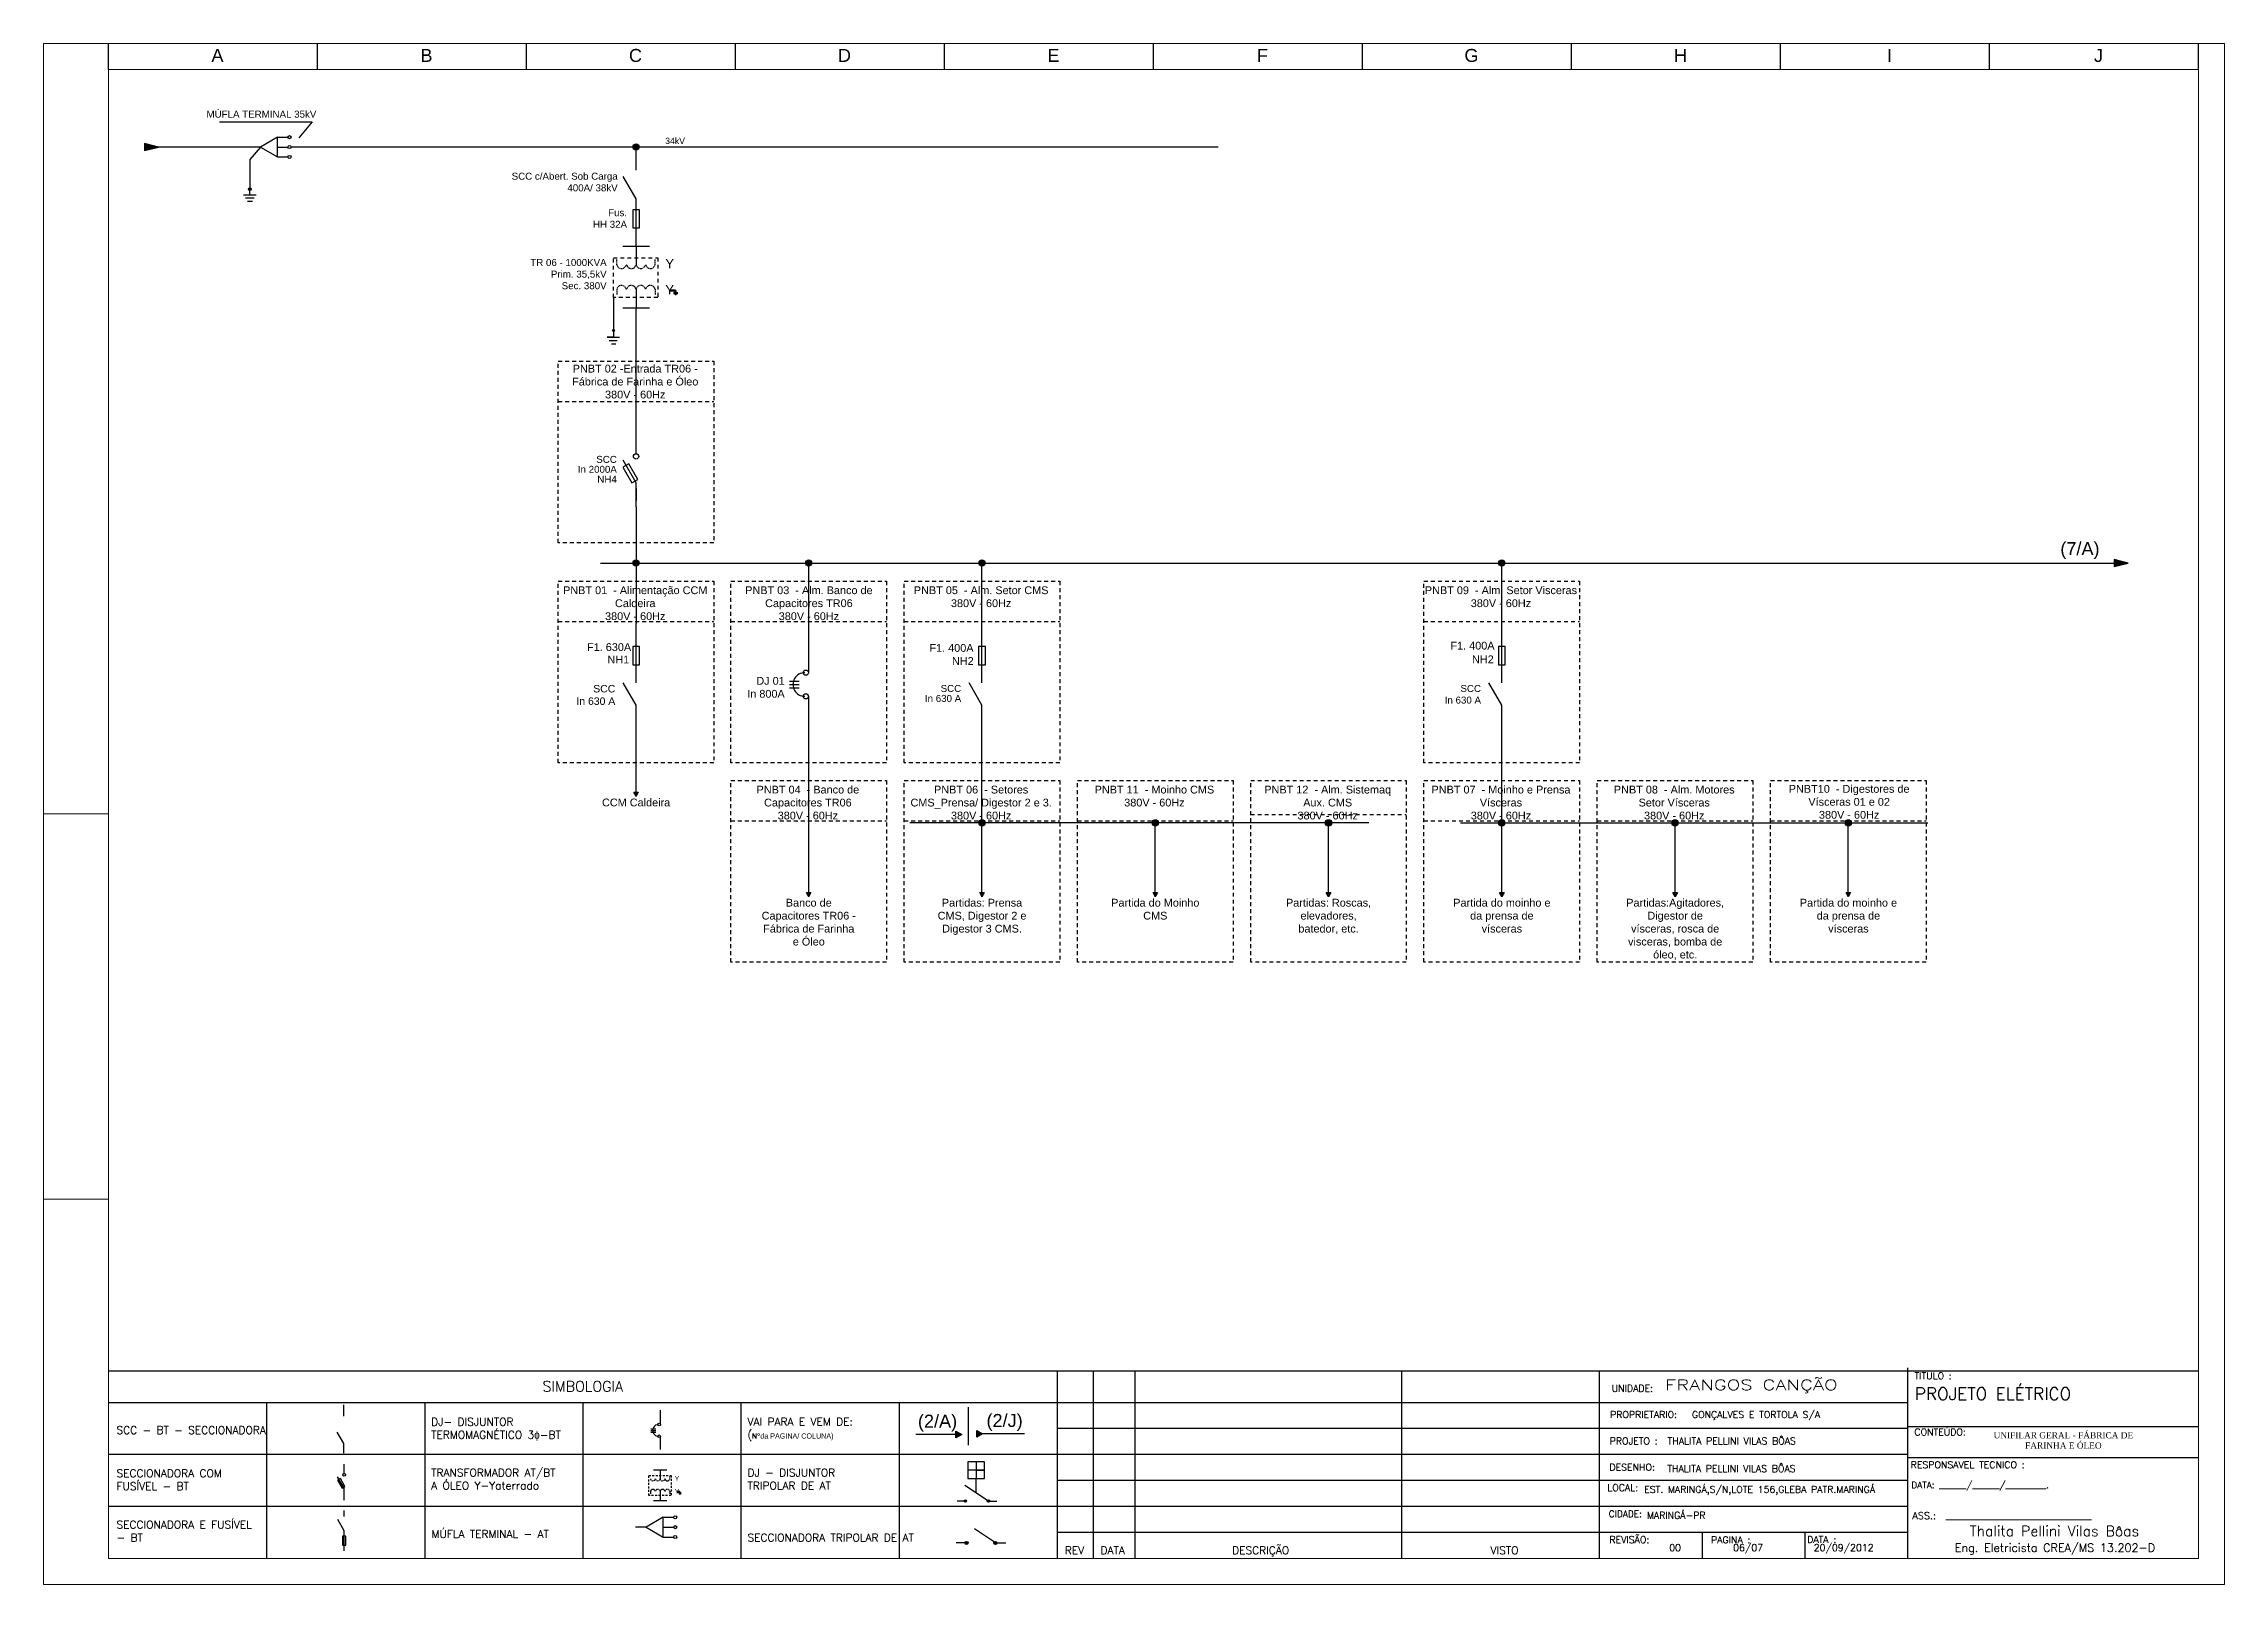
# Model space of a CAD drawing. Header units: millimetres. Extents: x 2138 to 3049, y 1106 to 2505.
# Drawn here: x 2628.5 to 3049, y 1456.9 to 1753.9 of the extents above; entities that cross this region are included whole.
import ezdxf

# ---------------------------------------------------------------- set-up
doc = ezdxf.new("R2010")
doc.units = ezdxf.units.MM
doc.linetypes.add('HIDDEN2', pattern=[0.1875, 0.125, -0.0625])
doc.linetypes.add('JIS_02_0.7', pattern=[1.35, 0.75, -0.6])
for name, color, linetype in [('ATER', 4, 'Continuous'), ('CARGA', 251, 'Continuous'), ('COMPONENTES', 7, 'Continuous'), ('DETALHES', 4, 'Continuous'), ('FORMATO', 18, 'Continuous'), ('linhas', 6, 'Continuous'), ('LUMINARIA', 5, 'Continuous'), ('PAINEL', 5, 'JIS_02_0.7'), ('REG200-290', 5, 'Continuous'), ('texto', 1, 'Continuous'), ('TIMBRE', 7, 'Continuous')]:
    doc.layers.add(name, color=color, linetype=linetype)
doc.layers.add('CARIMBO', color=6, linetype='Continuous', lineweight=15)
doc.styles.add('REGUA240', font='romans.shx', dxfattribs={"width": 1.4})
doc.styles.add('ROMANC', font='romanc', dxfattribs={"height": 0.3})
doc.styles.add('ROMANS', font='romans', dxfattribs={"height": 100})
doc.styles.get("Standard").update_dxf_attribs({"font": 'arial.ttf'})

# ---------------------------------------------------------------- blocks, each defined once
blk = doc.blocks.new('A$C221811D9')
at = {"layer": 'CARIMBO', "color": 7}
for p, q in [((0, 0), (0, 59.4)), ((2.5, 29.7), (0, 29.7)), ((2.5, 14.847), (0, 14.847))]:
    blk.add_line(p, q, dxfattribs=at)
at = {"layer": 'CARIMBO', "color": 12}
blk.add_line((2.5, 1), (2.5, 58.4), dxfattribs=at)
blk = doc.blocks.new('MÚFLA TERMINAL')
at = {"layer": 'linhas'}
for p, q in [((-2.6, 1.9), (-0.6, 1.9)), ((-2.6, 0), (-0.6, 0)), ((-5.9, -0.01), (-7.93, -0.01)), ((-2.6, -1.91), (-0.6, -1.91))]:
    blk.add_line(p, q, dxfattribs=at)
blk.add_lwpolyline([(-5.9, -0.01), (-2.6, -1.91), (-2.6, 1.9)], close=True, dxfattribs=at)
for centre in [(-0.3, 1.9), (-0.3, 0), (-0.3, -1.91)]:
    blk.add_circle(centre, 0.3, dxfattribs=at)
blk = doc.blocks.new('aterram')
at = {"layer": 'linhas'}
h = blk.add_hatch(color=256, dxfattribs=at)
edge = h.paths.add_edge_path()
edge.add_arc((0, 0), 0.2, 0, 360)
for p, q in [((0, -0.9), (0, 0)), ((-1, -0.9), (1, -0.9)), ((-0.7, -1.42), (0.7, -1.42)), ((-0.4, -1.95), (0.4, -1.95))]:
    blk.add_line(p, q, dxfattribs=at)
blk.add_circle((0, 0), 0.2, dxfattribs=at)
blk = doc.blocks.new('SCC')
at = {"layer": 'COMPONENTES'}
blk.add_line((0, 9.11), (-2.5, 13.44), dxfattribs=at)
at = {"layer": 'COMPONENTES', "color": 0}
blk.add_lwpolyline([(-0.65, 3.54), (0.65, 3.54), (0.65, 7.02), (-0.65, 7.02)], close=True, dxfattribs=at)
at = {"layer": 'linhas', "color": 6}
for p, q in [((0, 14.68), (0, 19.12)), ((0, 0), (0, 9.11))]:
    blk.add_line(p, q, dxfattribs=at)
blk = doc.blocks.new('aterr verm')
at = {"layer": 'texto'}
h = blk.add_hatch(color=256, dxfattribs=at)
edge = h.paths.add_edge_path()
edge.add_arc((0, 0), 0.2, 0, 360)
for p, q in [((0, -1.29), (-1.2, -1.29)), ((-1.2, -1.29), (1.2, -1.29)), ((-0.82, -1.91), (0.74, -1.91)), ((-0.39, -2.55), (0.47, -2.55)), ((0, -0.2), (0, -1.29))]:
    blk.add_line(p, q, dxfattribs=at)
blk.add_circle((0, 0), 0.2, dxfattribs=at)
blk = doc.blocks.new('Y aterrado')
at = {"layer": 'texto', "lineweight": 50}
for p, q in [((0, 0), (1.05, 0)), ((1.05, 0), (1.05, -0.5)), ((0.65, -0.5), (1.45, -0.5)), ((1.25, -0.6), (0.85, -0.6)), ((1.15, -0.7), (0.95, -0.7)), ((1.05, -0.6), (1.25, -0.6))]:
    blk.add_line(p, q, dxfattribs=at)
at = {"layer": 'texto', "color": 2, "char_height": 1.8, "attachment_point": 1}
for insert in [(-0.94, 6.08), (-0.94, 1.04)]:
    blk.add_mtext_dynamic_manual_height_columns('{\\C1;Y}', width=4.8042, gutter_width=12.5, heights=[0], dxfattribs=dict(at, insert=insert))
blk = doc.blocks.new('TRAFO OLEO Y YATERR')
at = {"layer": 'COMPONENTES', "color": 0, "linetype": 'HIDDEN2'}
for p, q in [((-0.53, 6.34), (-0.53, 7.37)), ((-0.53, 1.62), (-0.53, 0.59))]:
    blk.add_line(p, q, dxfattribs=at)
for centre, start, end in [((-1.44, 6.54), 192.4164, 347.5833), ((-1.44, 1.42), 12.4167, 167.5836)]:
    blk.add_arc(centre, 0.93, start, end, dxfattribs=at)
at = {"layer": 'linhas'}
for p, q in [((-6.76, 9.93), (-4.2, 9.93)), ((-4.2, 9.93), (-1.64, 9.93)), ((-4.2, 9.93), (-4.2, 6.34)), ((-4.2, 1.62), (-4.2, -1.97)), ((-6.76, -1.97), (-4.2, -1.97)), ((-4.2, -1.97), (-1.64, -1.97))]:
    blk.add_line(p, q, dxfattribs=at)
at = {"layer": 'LUMINARIA', "color": 0, "linetype": 'HIDDEN2'}
blk.add_line((-7.92, 1.62), (-7.92, 0.59), dxfattribs=at)
for centre, start, end in [((-7.01, 6.54), 192.4167, 347.5836), ((-5.11, 6.54), 192.4167, 347.5836), ((-3.29, 6.54), 192.4164, 347.5833), ((-7.01, 1.42), 12.4164, 167.5833), ((-5.11, 1.42), 12.4164, 167.5833), ((-3.29, 1.42), 12.4167, 167.5836)]:
    blk.add_arc(centre, 0.93, start, end, dxfattribs=at)
at = {"layer": 'texto', "linetype": 'JIS_02_0.7'}
blk.add_lwpolyline([(-8.58, 7.69), (0, 7.69), (0, 0), (-8.58, 0)], close=True, dxfattribs=at)
at = {"layer": 'texto'}
blk.add_blockref('Y aterrado', (2.38, 1.38), dxfattribs=at)
blk = doc.blocks.new('SCC F')
at = {"color": 2}
blk.add_circle((0, 9.74), 0.505, dxfattribs=at)
at = {"layer": 'ATER'}
blk.add_line((0, 4.67), (-2.5, 9), dxfattribs=at)
at = {"layer": 'COMPONENTES', "color": 0}
blk.add_lwpolyline([(-0.8, 4.66), (0.32, 5.31), (-1.42, 8.32), (-2.54, 7.67)], close=True, dxfattribs=at)
at = {"layer": 'linhas', "color": 6}
for p, q in [((0, 10.25), (0, 19.12)), ((0, 0), (0, 4.67))]:
    blk.add_line(p, q, dxfattribs=at)
blk = doc.blocks.new('SETA')
at = {"layer": 'CARGA'}
blk.add_hatch(color=256, dxfattribs=at).paths.add_polyline_path([(0.01, -0.75), (-0.42, 0), (0.44, 0)])
blk.add_lwpolyline([(0.01, -0.75), (-0.42, 0), (0.44, 0)], close=True, dxfattribs=at)
blk = doc.blocks.new('DJ tripolar')
at = {"layer": 'COMPONENTES'}
h = blk.add_hatch(color=256, dxfattribs=at)
edge = h.paths.add_edge_path()
edge.add_arc((2, 0), 0.3, 0, 360)
h = blk.add_hatch(color=256, dxfattribs=at)
edge = h.paths.add_edge_path()
edge.add_arc((7.58, 0), 0.3, 0, 360)
at = {"layer": 'CARGA'}
blk.add_line((7.58, 0), (1.84, 3.71), dxfattribs=at)
at = {"layer": 'COMPONENTES'}
for centre in [(2, 0), (7.58, 0)]:
    blk.add_circle(centre, 0.3, dxfattribs=at)
at = {"layer": 'FORMATO'}
for p, q in [((6.61, 7.41), (2.61, 7.41)), ((4.61, 9.41), (4.61, 5.41)), ((4.61, 7.41), (6.61, 7.41)), ((4.61, 1.92), (4.61, 5.41))]:
    blk.add_line(p, q, dxfattribs=at)
blk.add_lwpolyline([(2.61, 5.41), (6.61, 5.41), (6.61, 9.41), (2.61, 9.41)], close=True, dxfattribs=at)
at = {"layer": 'linhas'}
for p, q in [((1.7, 0), (0, 0)), ((7.88, 0), (9.58, 0))]:
    blk.add_line(p, q, dxfattribs=at)

msp = doc.modelspace()

# ---------------------------------------------------------------- hatches: boundary and pattern name
at = {"layer": 'COMPONENTES'}
h = msp.add_hatch(color=256, dxfattribs=at)
edge = h.paths.add_edge_path()
edge.add_arc((2806.47, 1464.88), 0.3, 0, 360)
h = msp.add_hatch(color=256, dxfattribs=at)
edge = h.paths.add_edge_path()
edge.add_arc((2812.05, 1464.88), 0.3, 0, 360)
at = {"layer": 'linhas'}
for points in [[(2650.7, 1733.96), (2648, 1734.63), (2648, 1733.28)], [(3030.47, 1653.75), (3027.77, 1654.43), (3027.77, 1653.08)], [(2805.55, 1485.77), (2804.42, 1485.12), (2804.42, 1486.42)], [(2809.57, 1485.9), (2808.45, 1485.25), (2808.45, 1486.55)]]:
    msp.add_hatch(color=256, dxfattribs=at).paths.add_polyline_path(points)
h = msp.add_hatch(color=256, dxfattribs=at)
edge = h.paths.add_edge_path()
edge.add_arc((2742.76, 1733.96), 0.6, 0, 360)
h = msp.add_hatch(color=256, dxfattribs=at)
edge = h.paths.add_edge_path()
edge.add_arc((2742.76, 1653.75), 0.6, 0, 360)
h = msp.add_hatch(color=256, dxfattribs=at)
edge = h.paths.add_edge_path()
edge.add_arc((2776.05, 1653.75), 0.6, 0, 360)
h = msp.add_hatch(color=256, dxfattribs=at)
edge = h.paths.add_edge_path()
edge.add_arc((2809.46, 1653.75), 0.6, 0, 360)
h = msp.add_hatch(color=256, dxfattribs=at)
edge = h.paths.add_edge_path()
edge.add_arc((2909.69, 1653.75), 0.6, 0, 360)
h = msp.add_hatch(color=256, dxfattribs=at)
edge = h.paths.add_edge_path()
edge.add_arc((2809.46, 1603.69), 0.6, 0, 360)
h = msp.add_hatch(color=256, dxfattribs=at)
edge = h.paths.add_edge_path()
edge.add_arc((2842.87, 1603.69), 0.6, 0, 360)
h = msp.add_hatch(color=256, dxfattribs=at)
edge = h.paths.add_edge_path()
edge.add_arc((2876.28, 1603.69), 0.6, 0, 360)
h = msp.add_hatch(color=256, dxfattribs=at)
edge = h.paths.add_edge_path()
edge.add_arc((2909.69, 1603.69), 0.6, 0, 360)
h = msp.add_hatch(color=256, dxfattribs=at)
edge = h.paths.add_edge_path()
edge.add_arc((2943.1, 1603.69), 0.6, 0, 360)
h = msp.add_hatch(color=256, dxfattribs=at)
edge = h.paths.add_edge_path()
edge.add_arc((2976.51, 1603.69), 0.6, 0, 360)

# ---------------------------------------------------------------- linework, layer by layer
at = {"color": 6}
for p, q in [((2772.36, 1630.99), (2774.2, 1630.99)), ((2772.36, 1630.35), (2774.2, 1630.35)), ((2772.36, 1629.71), (2774.2, 1629.71)), ((2745.63, 1486.89), (2746.55, 1486.89)), ((2745.63, 1486.57), (2746.55, 1486.57)), ((2745.63, 1486.25), (2746.55, 1486.25))]:
    msp.add_line(p, q, dxfattribs=at)
at = {"color": 2}
for centre, radius in [((2775.49, 1632.63), 0.505), ((2775.49, 1628.06), 0.505), ((2747.2, 1487.71), 0.253), ((2747.2, 1485.43), 0.253), ((2686.47, 1477.99), 0.253)]:
    msp.add_circle(centre, radius, dxfattribs=at)
at = {"color": 4}
for centre, radius in [((2775.29, 1630.35), 2.28), ((2747.1, 1486.57), 1.14)]:
    msp.add_arc(centre, radius, 89.8656, 270.134, dxfattribs=at)
at = {"layer": 'ATER'}
msp.add_line((2686.47, 1475.46), (2685.22, 1477.62), dxfattribs=at)
at = {"layer": 'CARGA'}
msp.add_line((2812.05, 1464.88), (2808, 1467.57), dxfattribs=at)
at = {"layer": 'CARIMBO', "color": 7}
for p, q in [((3049.02, 1753.89), (2628.52, 1753.89)), ((3049.02, 1753.89), (3049.02, 1456.89)), ((3049.02, 1456.89), (2628.52, 1456.89))]:
    msp.add_line(p, q, dxfattribs=at)
at = {"layer": 'CARIMBO', "color": 12}
for p, q in [((3044.02, 1748.89), (2641.02, 1748.89)), ((3044.02, 1748.89), (3044.02, 1461.89)), ((3044.02, 1461.89), (2641.02, 1461.89))]:
    msp.add_line(p, q, dxfattribs=at)
at = {"layer": 'COMPONENTES'}
for p, q in [((2742.76, 1626.36), (2740.26, 1630.69)), ((2809.46, 1626.36), (2806.96, 1630.69)), ((2909.69, 1626.36), (2907.19, 1630.69)), ((2686.39, 1484.05), (2685.14, 1486.21)), ((2686.49, 1467.2), (2685.24, 1469.37))]:
    msp.add_line(p, q, dxfattribs=at)
at = {"layer": 'COMPONENTES', "color": 0}
for points in [[(2742.12, 1634.17), (2743.41, 1634.17), (2743.41, 1637.65), (2742.12, 1637.65)], [(2808.82, 1634.17), (2810.11, 1634.17), (2810.11, 1637.65), (2808.82, 1637.65)], [(2909.05, 1634.17), (2910.34, 1634.17), (2910.34, 1637.65), (2909.05, 1637.65)], [(2686.07, 1475.46), (2686.63, 1475.78), (2685.76, 1477.29), (2685.2, 1476.96)], [(2686.17, 1464.42), (2686.81, 1464.42), (2686.81, 1466.16), (2686.17, 1466.16)]]:
    msp.add_lwpolyline(points, close=True, dxfattribs=at)
at = {"layer": 'COMPONENTES'}
for centre in [(2806.47, 1464.88), (2812.05, 1464.88)]:
    msp.add_circle(centre, 0.3, dxfattribs=at)
at = {"layer": 'DETALHES', "color": 7}
for p, q in [((2823.98, 1498.06), (2823.98, 1461.89)), ((2641.02, 1491.97), (2823.98, 1491.97)), ((2671.52, 1491.97), (2671.52, 1461.89)), ((2702.01, 1491.97), (2702.01, 1461.89)), ((2732.5, 1491.97), (2732.5, 1461.89)), ((2762.99, 1491.97), (2762.99, 1461.89)), ((2793.49, 1491.97), (2793.49, 1461.89)), ((2641.02, 1481.97), (2823.98, 1481.97)), ((2641.02, 1471.97), (2823.98, 1471.97))]:
    msp.add_line(p, q, dxfattribs=at)
at = {"layer": 'FORMATO'}
for p, q in [((2641.02, 1498.06), (2823.98, 1498.06)), ((2928.52, 1498.06), (3044.02, 1498.06)), ((2987.92, 1498.61), (2987.92, 1461.89)), ((2928.52, 1491.97), (2987.92, 1491.97)), ((2928.52, 1486.97), (2987.92, 1486.97)), ((2987.92, 1487.3), (3044.02, 1487.3)), ((2928.52, 1481.97), (2987.92, 1481.97)), ((2987.92, 1481.36), (3044.02, 1481.36)), ((2928.52, 1476.97), (2987.92, 1476.97)), ((2928.52, 1471.97), (2987.92, 1471.97)), ((2928.52, 1466.97), (2987.92, 1466.97)), ((2948.32, 1466.97), (2948.32, 1461.89)), ((2968.12, 1466.97), (2968.12, 1461.89))]:
    msp.add_line(p, q, dxfattribs=at)
at = {"layer": 'FORMATO', "color": 12}
msp.add_line((2928.52, 1461.89), (2928.52, 1498.06), dxfattribs=at)
at = {"layer": 'linhas', "color": 7}
for p, q in [((2641.02, 1748.89), (2641.02, 1753.89)), ((2641.02, 1748.89), (2641.02, 1753.89)), ((2681.32, 1748.89), (2681.32, 1753.89)), ((2681.32, 1748.89), (2681.32, 1753.89)), ((2721.62, 1748.89), (2721.62, 1753.89)), ((2761.92, 1748.89), (2761.92, 1753.89)), ((2802.22, 1748.89), (2802.22, 1753.89)), ((2842.52, 1748.89), (2842.52, 1753.89)), ((2882.82, 1748.89), (2882.82, 1753.89)), ((2923.12, 1748.89), (2923.12, 1753.89)), ((2963.42, 1748.89), (2963.42, 1753.89)), ((3003.72, 1748.89), (3003.72, 1753.89)), ((3044.02, 1748.89), (3044.02, 1753.89)), ((2806.88, 1483.74), (2806.88, 1491.05))]:
    msp.add_line(p, q, dxfattribs=at)
at = {"layer": 'linhas', "lineweight": 30}
msp.add_line((2668.3, 1733.96), (2650.7, 1733.96), dxfattribs=at)
at = {"layer": 'linhas'}
for p, q in [((2670.33, 1733.96), (2668.29, 1731.58)), ((2855, 1733.96), (2676.23, 1733.96)), ((2668.29, 1731.58), (2668.29, 1725.84)), ((2742.76, 1683.7), (2742.76, 1702.95)), ((2742.76, 1668.12), (2742.76, 1665.79)), ((2742.76, 1664.58), (2742.76, 1642.08)), ((2735.93, 1653.75), (3027.77, 1653.75)), ((2742.76, 1609.58), (2742.76, 1622.96)), ((2776.05, 1609.58), (2776.05, 1622.96)), ((2809.46, 1609.58), (2809.46, 1622.96)), ((2909.69, 1603.69), (2909.69, 1622.96)), ((2776.05, 1590.26), (2776.05, 1611.24)), ((2809.46, 1590.26), (2809.46, 1611.24)), ((2742.76, 1608.76), (2742.76, 1608.83)), ((2884.04, 1603.69), (2795.56, 1603.69)), ((2842.87, 1590.26), (2842.87, 1604.29)), ((2876.28, 1590.26), (2876.28, 1604.29)), ((2901.76, 1603.69), (2991.81, 1603.69)), ((2909.69, 1590.26), (2909.69, 1604.29)), ((2943.1, 1590.26), (2943.1, 1603.69)), ((2976.51, 1590.26), (2976.51, 1604.29)), ((2776.05, 1589.44), (2776.05, 1589.51)), ((2809.46, 1589.44), (2809.46, 1589.51)), ((2842.87, 1589.44), (2842.87, 1589.51)), ((2876.28, 1589.44), (2876.28, 1589.51)), ((2909.69, 1589.44), (2909.69, 1589.51)), ((2943.1, 1589.44), (2943.1, 1589.51)), ((2976.51, 1589.44), (2976.51, 1589.51)), ((2804.8, 1485.77), (2796.7, 1485.77)), ((2817.67, 1485.9), (2809.57, 1485.9)), ((2806.17, 1464.88), (2804.47, 1464.88)), ((2812.35, 1464.88), (2814.05, 1464.88))]:
    msp.add_line(p, q, dxfattribs=at)
at = {"layer": 'linhas', "color": 6}
for p, q in [((2776.05, 1632.7), (2776.05, 1653.15)), ((2809.46, 1630.7), (2809.46, 1653.15)), ((2909.69, 1630.7), (2909.69, 1653.15)), ((2742.76, 1630.7), (2742.76, 1642.08)), ((2776.05, 1622.96), (2776.05, 1628.06)), ((2742.76, 1622.96), (2742.76, 1626.36)), ((2809.46, 1622.96), (2809.46, 1626.36)), ((2909.69, 1622.96), (2909.69, 1626.36)), ((2686.39, 1489.28), (2686.39, 1491.5)), ((2747.48, 1487.75), (2747.48, 1490.45)), ((2747.48, 1482.88), (2747.48, 1485.43)), ((2686.39, 1482.21), (2686.39, 1484.05)), ((2686.47, 1478.25), (2686.47, 1480.04)), ((2686.47, 1473.12), (2686.47, 1475.46)), ((2686.49, 1469.99), (2686.49, 1471.13)), ((2686.49, 1463.35), (2686.49, 1467.2))]:
    msp.add_line(p, q, dxfattribs=at)
at = {"layer": 'linhas'}
for points in [[(2648, 1733.28), (2650.7, 1733.96), (2648, 1734.63), (2648, 1733.28)], [(3027.77, 1653.08), (3030.47, 1653.75), (3027.77, 1654.43), (3027.77, 1653.08)]]:
    msp.add_lwpolyline(points, dxfattribs=at)
for points in [[(2805.55, 1485.77), (2804.42, 1485.12), (2804.42, 1486.42)], [(2809.57, 1485.9), (2808.45, 1485.25), (2808.45, 1486.55)]]:
    msp.add_lwpolyline(points, close=True, dxfattribs=at)
for centre in [(2742.76, 1733.96), (2742.76, 1653.75), (2776.05, 1653.75), (2809.46, 1653.75), (2909.69, 1653.75), (2809.46, 1603.69), (2842.87, 1603.69), (2876.28, 1603.69), (2909.69, 1603.69), (2943.1, 1603.69), (2976.51, 1603.69)]:
    msp.add_circle(centre, 0.6, dxfattribs=at)
at = {"layer": 'LUMINARIA', "color": 0, "linetype": 'HIDDEN2'}
msp.add_line((2739.05, 1711.25), (2739.05, 1712.29), dxfattribs=at)
at = {"layer": 'PAINEL'}
for p, q in [((2727.76, 1684.91), (2757.76, 1684.91)), ((2727.76, 1642.49), (2757.76, 1642.49)), ((2761.05, 1642.49), (2791.05, 1642.49)), ((2794.46, 1642.49), (2824.46, 1642.49)), ((2894.69, 1642.49), (2924.69, 1642.49)), ((2761.05, 1604.05), (2791.05, 1604.05)), ((2794.46, 1604.05), (2824.46, 1604.05)), ((2827.87, 1604.05), (2857.87, 1604.05)), ((2861.28, 1605.32), (2891.28, 1605.32)), ((2894.69, 1604.05), (2924.69, 1604.05)), ((2928.1, 1604.05), (2958.1, 1604.05)), ((2961.51, 1604.05), (2991.51, 1604.05))]:
    msp.add_line(p, q, dxfattribs=at)
for points in [[(2727.76, 1692.67), (2757.76, 1692.67), (2757.76, 1657.67), (2727.76, 1657.67)], [(2727.76, 1650.25), (2757.76, 1650.25), (2757.76, 1615.25), (2727.76, 1615.25)], [(2761.05, 1650.25), (2791.05, 1650.25), (2791.05, 1615.25), (2761.05, 1615.25)], [(2794.46, 1650.25), (2824.46, 1650.25), (2824.46, 1615.25), (2794.46, 1615.25)], [(2894.69, 1650.25), (2924.69, 1650.25), (2924.69, 1615.25), (2894.69, 1615.25)], [(2761.05, 1611.82), (2791.05, 1611.82), (2791.05, 1576.82), (2761.05, 1576.82)], [(2794.46, 1611.82), (2824.46, 1611.82), (2824.46, 1576.82), (2794.46, 1576.82)], [(2827.87, 1611.82), (2857.87, 1611.82), (2857.87, 1576.82), (2827.87, 1576.82)], [(2861.28, 1611.82), (2891.28, 1611.82), (2891.28, 1576.82), (2861.28, 1576.82)], [(2894.69, 1611.82), (2924.69, 1611.82), (2924.69, 1576.82), (2894.69, 1576.82)], [(2928.1, 1611.82), (2958.1, 1611.82), (2958.1, 1576.82), (2928.1, 1576.82)], [(2961.51, 1611.82), (2991.51, 1611.82), (2991.51, 1576.82), (2961.51, 1576.82)]]:
    msp.add_lwpolyline(points, close=True, dxfattribs=at)
at = {"layer": 'texto'}
for p, q in [((2662.43, 1738.81), (2680.32, 1738.81)), ((2680.32, 1738.81), (2677.75, 1735.75)), ((2738.39, 1704.92), (2738.39, 1698.57))]:
    msp.add_line(p, q, dxfattribs=at)
at = {"layer": 'TIMBRE'}
for p, q in [((2823.98, 1498.06), (2928.52, 1498.06)), ((2830.98, 1461.89), (2830.98, 1498.06)), ((2838.98, 1461.89), (2838.98, 1498.06)), ((2890.36, 1498.06), (2890.36, 1461.89)), ((2823.98, 1491.97), (2928.52, 1491.97)), ((2823.98, 1486.97), (2928.52, 1486.97)), ((2823.98, 1481.97), (2928.52, 1481.97)), ((2823.98, 1476.97), (2928.52, 1476.97)), ((2823.98, 1471.97), (2928.52, 1471.97)), ((2823.98, 1466.97), (2928.52, 1466.97))]:
    msp.add_line(p, q, dxfattribs=at)

# ---------------------------------------------------------------- block references
at = {"layer": 'ATER', "xscale": 5, "yscale": 5, "zscale": 5}
msp.add_blockref('A$C221811D9', (2628.52, 1456.89), dxfattribs=at)
at = {"layer": 'CARGA'}
for p in [(2742.75, 1609.58), (2776.04, 1590.26), (2809.45, 1590.26), (2842.86, 1590.26), (2876.27, 1590.26), (2909.69, 1590.26), (2943.1, 1590.26), (2976.51, 1590.26)]:
    msp.add_blockref('SETA', p, dxfattribs=at)
at = {"layer": 'COMPONENTES'}
for name, p in [('SCC', (2742.76, 1714.84)), ('SCC F', (2742.76, 1664.58))]:
    msp.add_blockref(name, p, dxfattribs=at)
at = {"layer": 'FORMATO', "xscale": 0.8, "yscale": 0.8, "zscale": 0.8}
msp.add_blockref('DJ tripolar', (2804.66, 1472.95), dxfattribs=at)
at = {"layer": 'linhas'}
msp.add_blockref('MÚFLA TERMINAL', (2676.23, 1733.96), dxfattribs=at)
at = {"layer": 'linhas', "xscale": 1.2, "yscale": 1.2, "zscale": 1.2}
msp.add_blockref('aterram', (2668.29, 1725.84), dxfattribs=at)
at = {"layer": 'texto'}
for name, p in [('TRAFO OLEO Y YATERR', (2746.96, 1704.92)), ('aterr verm', (2738.39, 1698.57)), ('MÚFLA TERMINAL', (2750.61, 1467.92))]:
    msp.add_blockref(name, p, dxfattribs=at)
at = {"layer": 'texto', "xscale": 0.5, "yscale": 0.5, "zscale": 0.5}
msp.add_blockref('TRAFO OLEO Y YATERR', (2749.51, 1474.03), dxfattribs=at)

# ---------------------------------------------------------------- texts
at = {"layer": 'CARGA', "char_height": 1.5, "attachment_point": 1}
for s, insert in [('\\pxr0.63098,qc;CCM Caldeira', (2733.39, 1608.36)), ('\\pxr0.63098,qc;Banco de Capacitores TR06 - Fábrica de Farinha e Óleo', (2766.68, 1589.04)), ('\\pxr0.63098,qc;Partidas: Prensa CMS, Digestor 2 e Digestor 3 CMS.', (2800.09, 1589.04)), ('\\pxr0.63098,qc;Partida do Moinho CMS', (2833.5, 1589.04)), ('\\pxr0.63098,qc;Partidas: Roscas, elevadores, batedor, etc.', (2866.91, 1589.04)), ('\\pxr0.63098,qc;Partida do moinho e da prensa de vísceras', (2900.33, 1589.04)), ('\\pxr0.63098,qc;Partidas:Agitadores, Digestor de vísceras, rosca de visceras, bomba de óleo, etc.', (2933.74, 1589.04)), ('\\pxr0.63098,qc;Partida do moinho e da prensa de vísceras', (2967.15, 1589.04))]:
    msp.add_mtext_dynamic_manual_height_columns(s, width=19.7039, gutter_width=12.5, heights=[0], dxfattribs=dict(at, insert=insert))
at = {"layer": 'DETALHES', "color": 5, "insert": (2732.5, 1495.06), "char_height": 2, "width": 60.986, "attachment_point": 5, "style": 'ROMANS'}
msp.add_mtext('SIMBOLOGIA', dxfattribs=at)
at = {"layer": 'DETALHES', "color": 3, "char_height": 1.5, "attachment_point": 4, "style": 'ROMANS'}
for s, insert, width in [('DJ- DISJUNTOR TERMOMAGNÉTICO 3ɸ-BT', (2703.24, 1486.74), 30.493), ('VAI PARA E VEM DE: \\P({\\H0.66667x;N\\fArial Black|b0|i0|c0|p34;°\\fMS Shell Dlg 2|b0|i0|c0|p0;da PAGINA/ COLUNA\\H1.0625x;)}', (2764.23, 1486.74), 30.493), ('SCC - BT - SECCIONADORA ', (2642.57, 1486.62), 30.493), ('SECCIONADORA COM FUSÍVEL - BT', (2642.57, 1477.06), 30.493), ('TRANSFORMADOR AT/BT\\PA ÓLEO Y-Yaterrado', (2703.24, 1477.18), 30.493), ('DJ - DISJUNTOR TRIPOLAR DE AT', (2764.23, 1477.18), 26.466), ('SECCIONADORA E FUSÍVEL - BT', (2642.57, 1467.13), 28.7852), ('MÚFLA TERMINAL - AT', (2703.34, 1466.58), 30.493), ('SECCIONADORA TRIPOLAR DE AT', (2764.23, 1465.9), 30.493)]:
    msp.add_mtext(s, dxfattribs=dict(at, insert=insert, width=width))
at = {"layer": 'FORMATO', "color": 4, "style": 'ROMANS'}
for s, height, p in [('TITULO :', 1.32, (2989.26, 1496.42)), ('UNIDADE:', 1.32, (2930.88, 1494.03)), ('PROPRIETARIO:', 1.32, (2930.58, 1488.97)), ('PROJETO :', 1.32, (2930.5, 1483.85)), ('CONTEÚDO:', 1.32, (2989.26, 1485.58)), ('RESPONSAVEL TECNICO :', 1.32, (2988.54, 1479.28)), (' LOCAL:', 1.32, (2929.14, 1474.86)), ('DESENHO:', 1.32, (2930.44, 1478.81)), ('DATA: ______/______/_________.', 1.2672, (2988.64, 1475.41)), ('CIDADE:', 1.267, (2930.31, 1469.83)), ('ASS.:  ______________________________', 1.3662, (2988.85, 1469.44)), ('Thalita Pellini Vilas Bôas', 1.98, (2999.9, 1466.18)), ('REVISÃO:', 1.32, (2930.44, 1464.84)), ('PAGINA :', 1.32, (2950.04, 1464.81)), ('DATA :', 1.32, (2968.58, 1464.87)), ('Eng. Eletricista CREA/MS 13.202-D', 1.584, (2997.04, 1463.16))]:
    msp.add_text(s, height=height, dxfattribs=at).set_placement(p)
at = {"layer": 'FORMATO', "color": 5}
for s, height, style, p in [('PROJETO ELÉTRICO', 2.376, 'ROMANC', (2989.34, 1492.43)), ('GONÇALVES E TORTOLA S/A', 1.32, 'ROMANS', (2946.36, 1488.96)), ('THALITA PELLINI VILAS BÔAS', 1.32, 'ROMANS', (2941.67, 1483.85)), ('THALITA PELLINI VILAS BÔAS', 1.32, 'ROMANS', (2941.61, 1478.53)), ('EST. MARINGÁ,S/N,LOTE 156,GLEBA PATR.MARINGÁ', 1.32, 'ROMANS', (2937.15, 1474.52)), ('MARINGÁ-PR', 1.32, 'ROMANS', (2937.66, 1469.52)), ('00', 1.32, 'ROMANS', (2941.98, 1463.31)), ('06/07', 1.32, 'ROMANS', (2954.3, 1463.31)), ('20/09/2012', 1.32, 'ROMANS', (2969.84, 1463.31))]:
    msp.add_text(s, height=height, dxfattribs=dict(at, style=style)).set_placement(p)
at = {"layer": 'linhas', "color": 2, "attachment_point": 1}
for s, width, insert, char_height in [('\\pxqc;{\\C7;A}', 4.6452, (2659.72, 1752.86), 2.5), ('\\pxqc;{\\C7;B}', 4.6452, (2700.02, 1752.86), 2.5), ('\\pxqc;{\\C7;C}', 4.6452, (2740.32, 1752.86), 2.5), ('\\pxqc;{\\C7;D}', 4.6452, (2780.62, 1752.86), 2.5), ('\\pxqc;{\\C7;E}', 4.6452, (2820.92, 1752.86), 2.5), ('\\pxqc;{\\C7;F}', 4.6452, (2861.22, 1752.86), 2.5), ('\\pxqc;{\\C7;G}', 4.6452, (2901.52, 1752.86), 2.5), ('\\pxqc;{\\C7;H}', 4.6452, (2941.82, 1752.86), 2.5), ('\\pxqc;{\\C7;I}', 4.6452, (2982.12, 1752.86), 2.5), ('\\pxqc;{\\C7;J}', 4.6452, (3022.42, 1752.86), 2.5), ('{\\C256;(7/A)}', 9.9413, (3017.39, 1657.8), 2.5), ('\\pxqc;{\\C256;(2/A)}', 9.9413, (2795.92, 1489.6), 2.5), ('\\pxqc;{\\C256;(2/J)}', 9.9413, (2808.85, 1489.73), 2.5), ('\\pxqc;{\\fTimes New Roman|b0|i0|c0|p18;\\C5;UNIFILAR GERAL - FÁBRICA DE FARINHA E ÓLEO}', 32.4303, (3001.76, 1486.22), 1.188)]:
    msp.add_mtext_dynamic_manual_height_columns(s, width=width, gutter_width=12.5, heights=[0], dxfattribs=dict(at, insert=insert, char_height=char_height))
at = {"layer": 'PAINEL', "char_height": 1.5, "attachment_point": 1}
for s, width, insert in [('\\pxqc;PNBT 02 -Entrada TR06 - Fábrica de Farinha e Óleo\\P380V - 60Hz', 28.179, (2728.51, 1691.99)), ('\\pxqc;PNBT 01  - Alimentação CCM Caldeira\\P380V - 60Hz', 28.179, (2728.51, 1649.27)), ('\\pxqc;PNBT 03  - Alm. Banco de Capacitores TR06\\P380V - 60Hz', 28.573, (2761.8, 1649.27)), ('\\pxqc;PNBT 05  - Alm. Setor CMS\\P380V - 60Hz', 28.179, (2795.21, 1649.27)), ('\\pxqc;PNBT 09  - Alm. Setor Visceras\\P380V - 60Hz', 28.179, (2895.44, 1649.27)), ('\\pxqc;PNBT 04  - Banco de Capacitores TR06\\P380V - 60Hz', 28.179, (2761.8, 1610.84)), ('\\pxqc;PNBT 06  - Setores CMS_Prensa/ Digestor 2 e 3.\\P380V - 60Hz', 28.179, (2795.21, 1610.84)), ('\\pxqc;PNBT 11  - Moinho CMS\\P380V - 60Hz', 28.179, (2828.62, 1610.84)), ('\\pxqc;PNBT 12  - Alm. Sistemaq Aux. CMS\\P380V - 60Hz', 28.179, (2862.03, 1610.84)), ('\\pxqc;PNBT 07  - Moinho e Prensa Vísceras\\P380V - 60Hz', 28.179, (2895.44, 1610.84)), ('\\pxqc;PNBT 08  - Alm. Motores Setor Vísceras\\P380V - 60Hz', 28.179, (2928.85, 1610.84)), ('\\pxqc;PNBT10  - Digestores de Vísceras 01 e 02\\P380V - 60Hz', 27.5559, (2962.89, 1610.98))]:
    msp.add_mtext_dynamic_manual_height_columns(s, width=width, gutter_width=12.5, heights=[0], dxfattribs=dict(at, insert=insert))
at = {"layer": 'REG200-290', "style": 'REGUA240', "width": 1.4}
msp.add_text('FRANGOS CANÇÃO', height=1.98, dxfattribs=at).set_placement((2941.19, 1494.34))
at = {"layer": 'texto'}
for s, p in [('F1. 630A', (2733.31, 1636.81)), ('NH1', (2737.24, 1634.4)), ('F1. 400A', (2799.33, 1636.65)), ('F1. 400A', (2899.79, 1637.09)), ('NH2', (2903.95, 1634.45)), ('NH2', (2803.67, 1634.13))]:
    msp.add_text(s, height=1.5, dxfattribs=at).set_placement(p)
at = {"layer": 'texto', "color": 150, "style": 'ROMANS'}
for s, p in [('REV', (2825.46, 1462.71)), ('DATA', (2832.34, 1462.71)), ('DESCRIÇÃO', (2857.7, 1462.71)), ('VISTO', (2907.53, 1462.71))]:
    msp.add_text(s, height=1.5, dxfattribs=at).set_placement(p)
at = {"layer": 'texto', "attachment_point": 1}
for s, width, insert, char_height in [('\\pxqr;{\\H0.48x;MÚFLA TERMINAL 35kV}', 22.4613, (2658.65, 1740.96), 2.8), ('\\pxqr;{\\H0.48x;34kV}', 4.6335, (2747.56, 1735.74), 2.5), ('\\pxqr;{\\H0.48x;SCC c/Abert. Sob Carga 400A/ 38kV}', 22.2614, (2716.96, 1729), 2.8), ('\\pxqr;{\\H0.48x;Fus.\\PHH 32A}', 12.5907, (2728.43, 1721.97), 2.8), ('\\pxqr;{\\H0.48x;TR 06 - 1000KVA\\PPrim. 35,5kV \\PSec. 380V}', 14.6708, (2722.41, 1712.37), 2.8), ('\\pxqr;DJ 01\\PIn 800A', 7.4322, (2763.99, 1631.81), 1.5), ('\\pxqr;{\\H0.48x;SCC\\PIn 630 A}', 12.5907, (2726.16, 1630.26), 3), ('\\pxqr;{\\H0.48x;SCC\\PIn 630 A}', 12.5907, (2893.09, 1630.26), 2.8)]:
    msp.add_mtext_dynamic_manual_height_columns(s, width=width, gutter_width=12.5, heights=[0], dxfattribs=dict(at, insert=insert, char_height=char_height))
at = {"layer": 'texto', "char_height": 2.8, "attachment_point": 1, "line_spacing_factor": 0.857143}
for s, insert in [('\\pxqr;{\\H0.48x;SCC\\PIn 2000A\\PNH4}', (2726.46, 1674.42)), ('\\pxqr;{\\H0.48x;SCC\\PIn 630 A}', (2792.86, 1630.26))]:
    msp.add_mtext_dynamic_manual_height_columns(s, width=12.5907, gutter_width=12.5, heights=[0], dxfattribs=dict(at, insert=insert))

doc.saveas('drawing.dxf')
